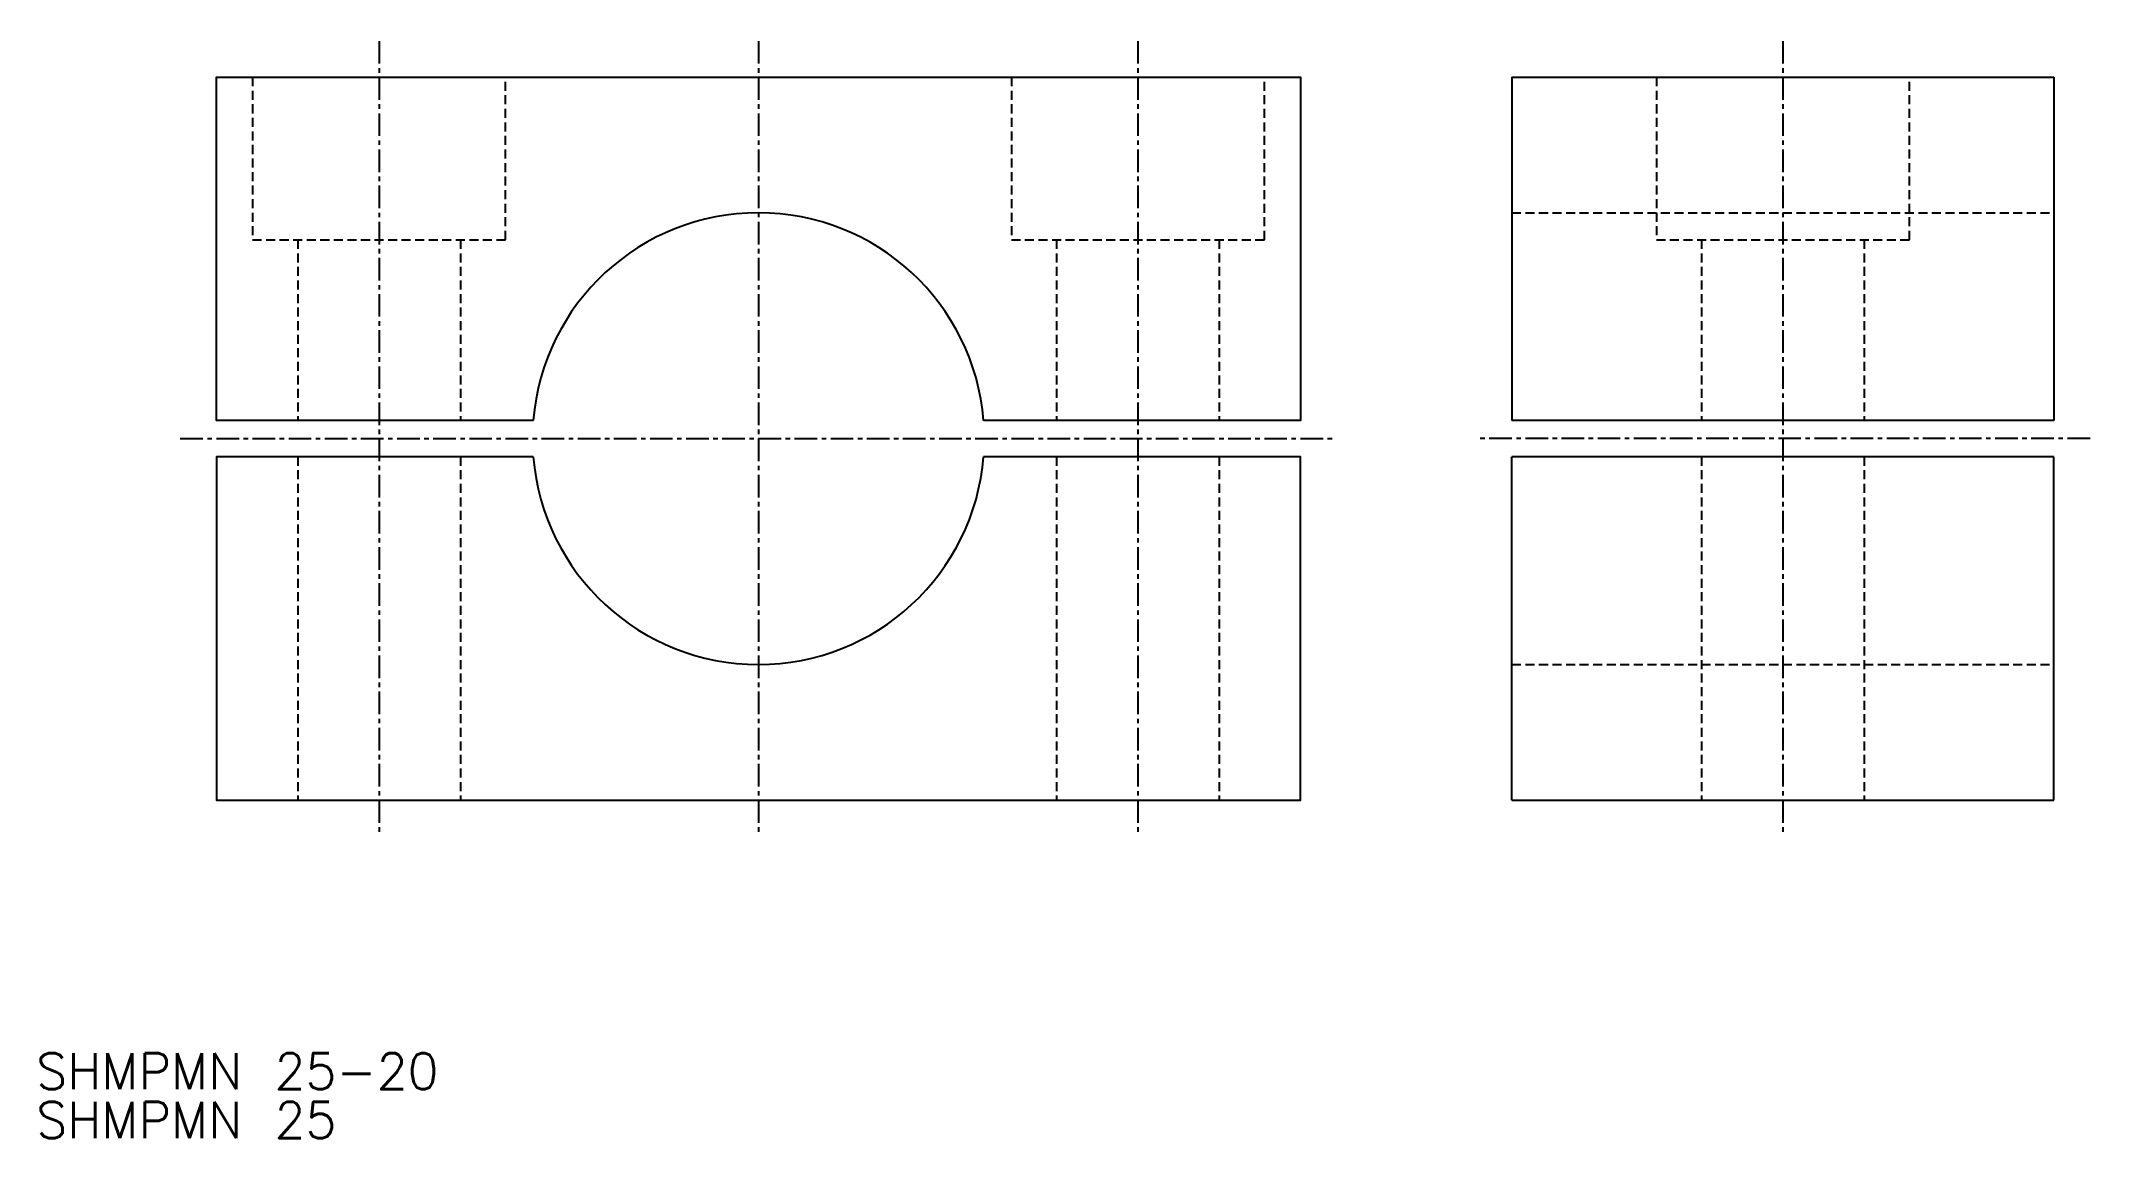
# Model space of a CAD drawing. Extents: x 923 to 1036, y 71 to 132.
import ezdxf

# ---------------------------------------------------------------- set-up
doc = ezdxf.new("R2010")
doc.units = 0
doc.linetypes.add('CENTER', pattern=[2, 1.25, -0.25, 0.25, -0.25])
doc.linetypes.add('DASHED', pattern=[0.75, 0.5, -0.25])
doc.layers.get('0').update_dxf_attribs({"linetype": 'CONTINUOUS'})
doc.layers.add('CENTER', color=1, linetype='CENTER')
doc.styles.get("Standard").update_dxf_attribs({"font": 'txt.shx', "bigfont": 'extfont.shx'})

msp = doc.modelspace()

# ---------------------------------------------------------------- linework, layer by layer
at = {"color": 3, "linetype": 'DASHED'}
for p, q in [((934.65, 129.78), (934.65, 120.78)), ((948.65, 120.78), (948.65, 129.78)), ((976.65, 129.78), (976.65, 120.78)), ((990.65, 120.78), (990.65, 129.78)), ((1012.35, 129.78), (1012.35, 120.78)), ((1026.35, 120.78), (1026.35, 129.78)), ((1004.35, 122.28), (1034.35, 122.28)), ((934.65, 120.78), (948.65, 120.78)), ((937.15, 120.78), (937.15, 110.78)), ((946.15, 120.78), (946.15, 110.78)), ((976.65, 120.78), (990.65, 120.78)), ((979.15, 120.78), (979.15, 110.78)), ((988.15, 120.78), (988.15, 110.78)), ((1012.35, 120.78), (1026.35, 120.78)), ((1014.85, 120.78), (1014.85, 110.78)), ((1023.85, 120.78), (1023.85, 110.78)), ((937.15, 108.78), (937.15, 89.78)), ((946.15, 108.78), (946.15, 89.78)), ((979.15, 108.78), (979.15, 89.78)), ((988.15, 108.78), (988.15, 89.78)), ((1014.85, 108.78), (1014.85, 89.78)), ((1023.85, 108.78), (1023.85, 89.78)), ((1004.35, 97.28), (1034.35, 97.28))]:
    msp.add_line(p, q, dxfattribs=at)
at = {"color": 7, "linetype": 'CONTINUOUS'}
for p, q in [((1004.35, 129.78), (1034.35, 129.78)), ((1004.35, 129.78), (1004.35, 110.78)), ((1034.35, 129.78), (1034.35, 110.78)), ((1034.35, 110.78), (1004.35, 110.78)), ((1034.35, 108.78), (1004.35, 108.78)), ((1004.35, 89.78), (1004.35, 108.78)), ((1034.35, 89.78), (1034.35, 108.78)), ((1004.35, 89.78), (1034.35, 89.78))]:
    msp.add_line(p, q, dxfattribs=at)
for points in [[(950.19, 110.78), (932.65, 110.78), (932.65, 129.78), (992.65, 129.78), (992.65, 110.78), (975.11, 110.78)], [(950.19, 108.78), (932.65, 108.78), (932.65, 89.78), (992.65, 89.78), (992.65, 108.78), (975.11, 108.78)]]:
    msp.add_lwpolyline(points, dxfattribs=at)
for start, end in [(4.5886, 175.4114), (184.5886, 355.4114)]:
    msp.add_arc((962.65, 109.78), 12.5, start, end, dxfattribs=at)
at = {"layer": 'CENTER', "color": 1, "linetype": 'CENTER'}
for p, q in [((941.65, 131.78), (941.65, 87.78)), ((962.65, 131.78), (962.65, 87.78)), ((983.65, 131.78), (983.65, 87.78)), ((1019.35, 131.78), (1019.35, 87.78)), ((930.65, 109.78), (994.65, 109.78)), ((1036.35, 109.78), (1002.35, 109.78))]:
    msp.add_line(p, q, dxfattribs=at)

# ---------------------------------------------------------------- texts
at = {"color": 7, "linetype": 'CONTINUOUS'}
for s, p in [('SHMPMN 25-20', (922.68, 73.78)), ('SHMPMN 25', (922.68, 71.08))]:
    msp.add_text(s, height=2, dxfattribs=at).set_placement(p)

doc.saveas('drawing.dxf')
